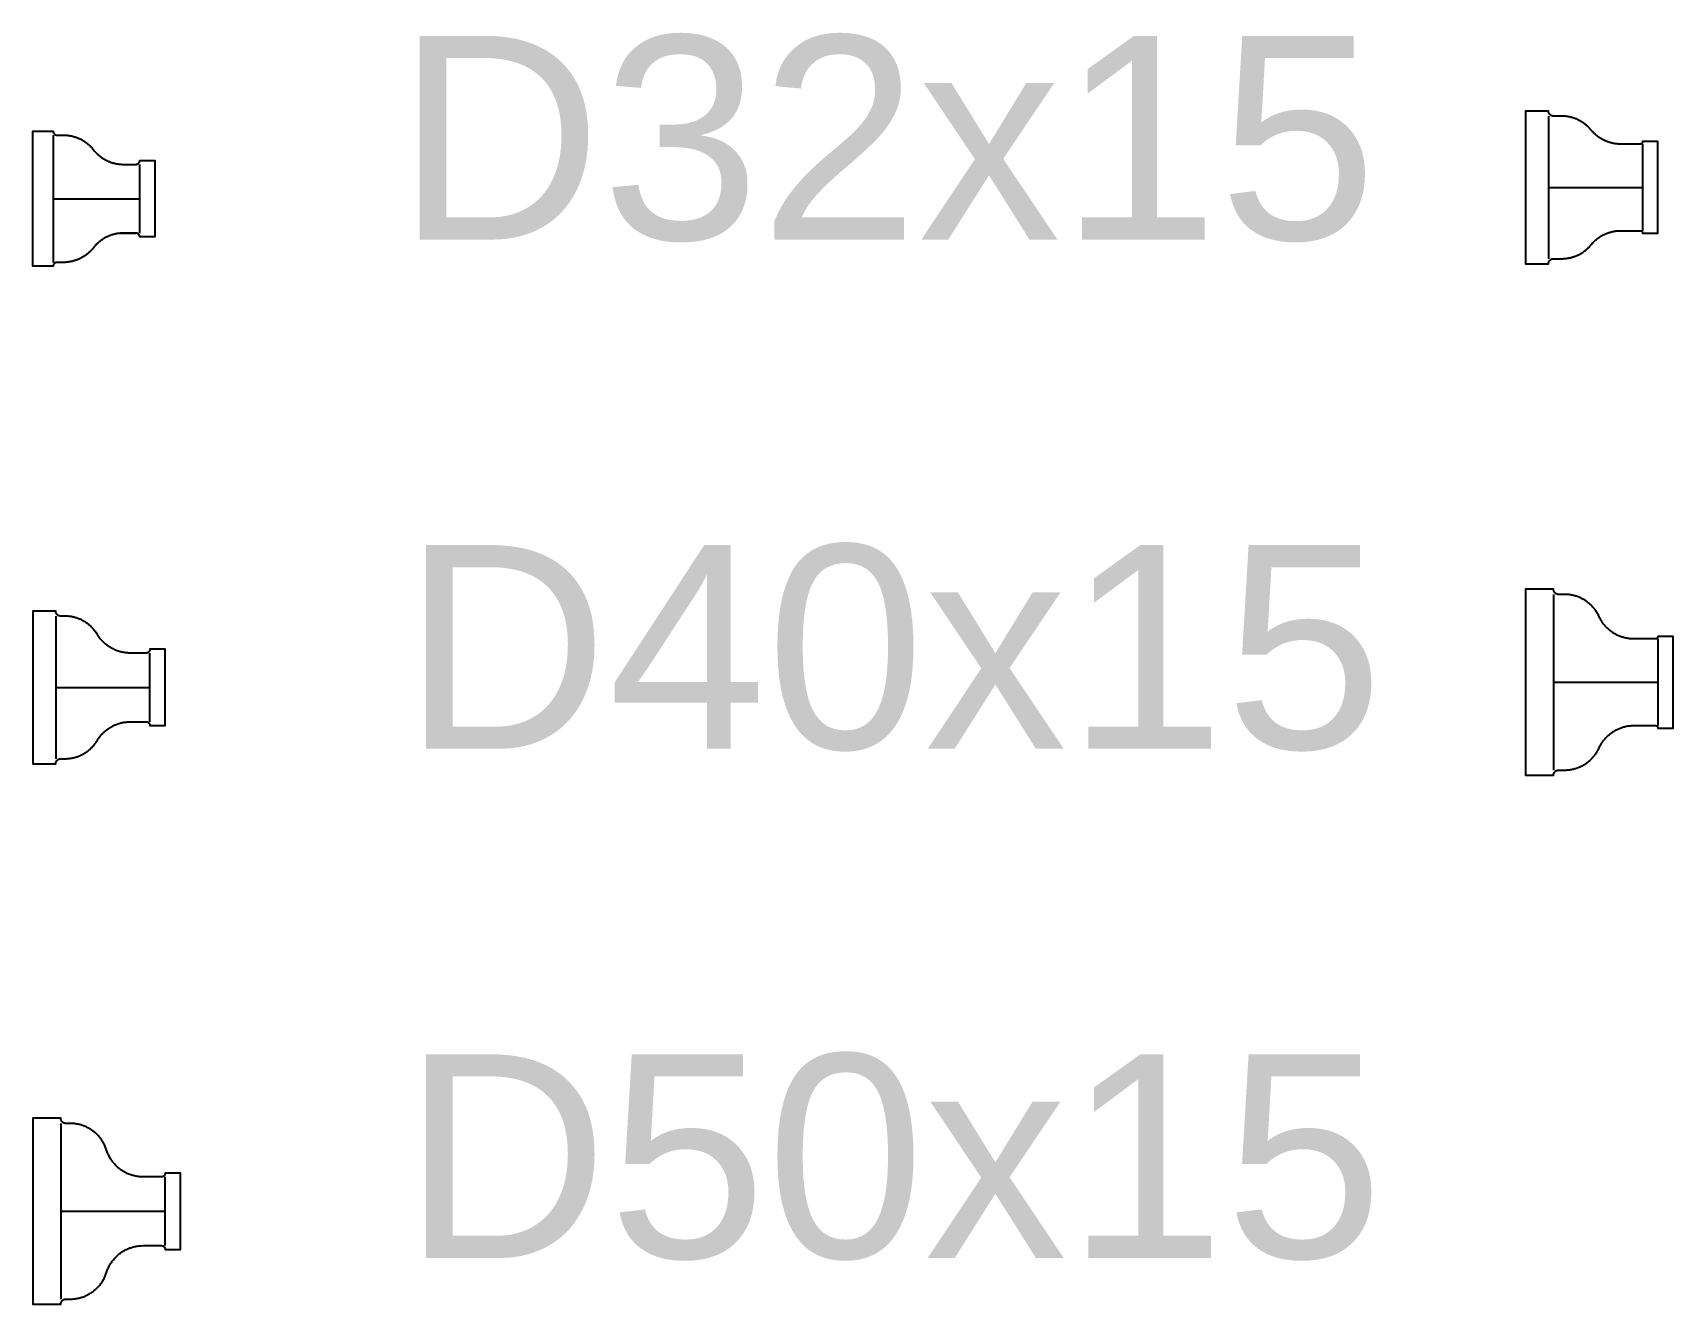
# Model space of a CAD drawing. Header units: millimetres. Extents: x 1218 to 72853, y -34712 to 16286.
# Drawn here: x 41714 to 42359, y 13632 to 14132 of the extents above; entities that cross this region are included whole.
import ezdxf

# ---------------------------------------------------------------- set-up
doc = ezdxf.new("R2010")
doc.units = ezdxf.units.MM
doc.styles.get("Standard").update_dxf_attribs({"font": 'arial.ttf'})

# ---------------------------------------------------------------- blocks, each defined once
blk = doc.blocks.new('GIAM-DN32x15 PCCC')
for p, q in [((-10.04, 25), (-10.04, -25)), ((23.96, -13.5), (23.96, 13.5))]:
    blk.add_line(p, q)
at = {"color": 8}
blk.add_line((-10.04, 0), (23.96, 0), dxfattribs=at)
blk.add_lwpolyline([(22.46, -13.5), (17.6, -13.5), (17.05, -13.51), (16.78, -13.52), (16.51, -13.54), (16.24, -13.56), (15.97, -13.59), (15.7, -13.62), (15.43, -13.66), (15.16, -13.7), (14.89, -13.75), (14.63, -13.8), (14.36, -13.85), (14.1, -13.91), (13.83, -13.98), (13.57, -14.05), (13.31, -14.13), (13.05, -14.21), (12.79, -14.29), (12.53, -14.38), (12.28, -14.47), (12.02, -14.57), (11.77, -14.68), (11.52, -14.78), (11.28, -14.9), (11.03, -15.01), (10.79, -15.14), (10.55, -15.26), (10.31, -15.39), (10.07, -15.53), (9.84, -15.66), (9.61, -15.81), (9.38, -15.95), (9.15, -16.1), (8.93, -16.26), (8.71, -16.42), (8.49, -16.58), (8.28, -16.75), (8.06, -16.92), (7.86, -17.09), (7.65, -17.27), (7.45, -17.46), (7.25, -17.64), (7.05, -17.83), (6.86, -18.02), (6.67, -18.22), (6.49, -18.42), (6.31, -18.62), (6.13, -18.83), (5.96, -19.04), (5.79, -19.25), (5.62, -19.46), (5.45, -19.67), (5.27, -19.88), (5.09, -20.08), (4.9, -20.28), (4.72, -20.48), (4.52, -20.67), (4.33, -20.86), (4.13, -21.04), (3.93, -21.23), (3.72, -21.41), (3.51, -21.58), (3.3, -21.75), (3.09, -21.92), (2.87, -22.08), (2.65, -22.24), (2.43, -22.4), (2.2, -22.55), (1.97, -22.69), (1.74, -22.84), (1.51, -22.97), (1.27, -23.11), (1.03, -23.24), (0.79, -23.36), (0.55, -23.49), (0.3, -23.6), (0.05, -23.72), (-0.19, -23.82), (-0.45, -23.93), (-0.7, -24.03), (-0.95, -24.12), (-1.21, -24.21), (-1.47, -24.29), (-1.73, -24.37), (-1.99, -24.45), (-2.25, -24.52), (-2.52, -24.59), (-2.78, -24.65), (-3.05, -24.7), (-3.32, -24.75), (-3.58, -24.8), (-3.85, -24.84), (-4.12, -24.88), (-4.39, -24.91), (-4.66, -24.94), (-4.93, -24.96), (-5.2, -24.98), (-5.48, -24.99), (-6.02, -25), (-8.54, -25), (-8.63, -25), (-8.68, -25.01), (-8.73, -25.01), (-8.77, -25.02), (-8.82, -25.03), (-8.87, -25.04), (-8.91, -25.05), (-8.96, -25.06), (-9, -25.07), (-9.05, -25.09), (-9.09, -25.11), (-9.13, -25.12), (-9.18, -25.14), (-9.22, -25.16), (-9.26, -25.19), (-9.3, -25.21), (-9.34, -25.23), (-9.38, -25.26), (-9.42, -25.29), (-9.46, -25.31), (-9.5, -25.34), (-9.53, -25.37), (-9.57, -25.41), (-9.6, -25.44), (-9.63, -25.47), (-9.66, -25.51), (-9.69, -25.54), (-9.72, -25.58), (-9.75, -25.62), (-9.78, -25.66), (-9.81, -25.7), (-9.83, -25.74), (-9.85, -25.78), (-9.88, -25.82), (-9.9, -25.86), (-9.92, -25.9), (-9.93, -25.95), (-9.95, -25.99), (-9.97, -26.04), (-9.98, -26.08), (-9.99, -26.13), (-10, -26.17), (-10.01, -26.22), (-10.02, -26.27), (-10.03, -26.31), (-10.03, -26.36), (-10.04, -26.41), (-10.04, -26.45), (-10.04, -26.5), (-10.04, -26.5), (-18.04, -26.5), (-18.04, 26.5), (-10.04, 26.5), (-10.04, 26.41), (-10.03, 26.36), (-10.03, 26.31), (-10.02, 26.27), (-10.01, 26.22), (-10, 26.17), (-9.99, 26.13), (-9.98, 26.08), (-9.97, 26.04), (-9.95, 25.99), (-9.93, 25.95), (-9.92, 25.9), (-9.9, 25.86), (-9.88, 25.82), (-9.85, 25.78), (-9.83, 25.74), (-9.81, 25.7), (-9.78, 25.66), (-9.75, 25.62), (-9.72, 25.58), (-9.69, 25.54), (-9.66, 25.51), (-9.63, 25.47), (-9.6, 25.44), (-9.57, 25.41), (-9.53, 25.37), (-9.5, 25.34), (-9.46, 25.31), (-9.42, 25.29), (-9.38, 25.26), (-9.34, 25.23), (-9.3, 25.21), (-9.26, 25.19), (-9.22, 25.16), (-9.18, 25.14), (-9.13, 25.12), (-9.09, 25.11), (-9.05, 25.09), (-9, 25.07), (-8.96, 25.06), (-8.91, 25.05), (-8.87, 25.04), (-8.82, 25.03), (-8.77, 25.02), (-8.73, 25.01), (-8.68, 25.01), (-8.63, 25), (-8.59, 25), (-8.54, 25), (-6.02, 25), (-5.75, 25), (-5.48, 24.99), (-5.2, 24.98), (-4.93, 24.96), (-4.66, 24.94), (-4.39, 24.91), (-4.12, 24.88), (-3.85, 24.84), (-3.58, 24.8), (-3.32, 24.75), (-3.05, 24.7), (-2.78, 24.65), (-2.52, 24.59), (-2.25, 24.52), (-1.99, 24.45), (-1.73, 24.37), (-1.47, 24.29), (-1.21, 24.21), (-0.95, 24.12), (-0.7, 24.03), (-0.45, 23.93), (-0.19, 23.82), (0.05, 23.72), (0.3, 23.6), (0.55, 23.49), (0.79, 23.36), (1.03, 23.24), (1.27, 23.11), (1.51, 22.97), (1.74, 22.84), (1.97, 22.69), (2.2, 22.55), (2.43, 22.4), (2.65, 22.24), (2.87, 22.08), (3.09, 21.92), (3.3, 21.75), (3.51, 21.58), (3.72, 21.41), (3.93, 21.23), (4.13, 21.04), (4.33, 20.86), (4.52, 20.67), (4.72, 20.48), (4.9, 20.28), (5.09, 20.08), (5.27, 19.88), (5.45, 19.67), (5.79, 19.25), (6.13, 18.83), (6.31, 18.62), (6.49, 18.42), (6.67, 18.22), (6.86, 18.02), (7.05, 17.83), (7.25, 17.64), (7.45, 17.46), (7.65, 17.27), (7.86, 17.09), (8.06, 16.92), (8.28, 16.75), (8.49, 16.58), (8.71, 16.42), (8.93, 16.26), (9.15, 16.1), (9.38, 15.95), (9.61, 15.81), (9.84, 15.66), (10.07, 15.53), (10.31, 15.39), (10.55, 15.26), (10.79, 15.14), (11.03, 15.01), (11.28, 14.9), (11.52, 14.78), (11.77, 14.68), (12.02, 14.57), (12.28, 14.47), (12.53, 14.38), (12.79, 14.29), (13.05, 14.21), (13.31, 14.13), (13.57, 14.05), (13.83, 13.98), (14.1, 13.91), (14.36, 13.85), (14.63, 13.8), (14.89, 13.75), (15.16, 13.7), (15.43, 13.66), (15.7, 13.62), (15.97, 13.59), (16.24, 13.56), (16.51, 13.54), (16.78, 13.52), (17.05, 13.51), (17.33, 13.5), (17.6, 13.5), (22.46, 13.5), (22.56, 13.5), (22.6, 13.51), (22.65, 13.51), (22.7, 13.52), (22.74, 13.53), (22.79, 13.54), (22.83, 13.55), (22.88, 13.56), (22.92, 13.57), (22.97, 13.59), (23.01, 13.61), (23.06, 13.62), (23.1, 13.64), (23.14, 13.66), (23.18, 13.69), (23.22, 13.71), (23.26, 13.73), (23.3, 13.76), (23.34, 13.79), (23.38, 13.81), (23.42, 13.84), (23.45, 13.87), (23.49, 13.91), (23.52, 13.94), (23.55, 13.97), (23.59, 14.01), (23.62, 14.04), (23.65, 14.08), (23.67, 14.12), (23.7, 14.16), (23.73, 14.2), (23.75, 14.24), (23.78, 14.28), (23.8, 14.32), (23.82, 14.36), (23.84, 14.4), (23.86, 14.45), (23.87, 14.49), (23.89, 14.54), (23.9, 14.58), (23.91, 14.63), (23.92, 14.67), (23.93, 14.72), (23.94, 14.77), (23.95, 14.81), (23.95, 14.86), (23.96, 14.91), (23.96, 14.95), (23.96, 15), (23.96, 15), (29.96, 15), (29.96, -15), (23.96, -15), (23.96, -14.91), (23.95, -14.86), (23.95, -14.81), (23.94, -14.77), (23.93, -14.72), (23.92, -14.67), (23.91, -14.63), (23.9, -14.58), (23.89, -14.54), (23.87, -14.49), (23.86, -14.45), (23.84, -14.4), (23.82, -14.36), (23.8, -14.32), (23.78, -14.28), (23.75, -14.24), (23.73, -14.2), (23.7, -14.16), (23.67, -14.12), (23.65, -14.08), (23.62, -14.04), (23.59, -14.01), (23.55, -13.97), (23.52, -13.94), (23.49, -13.91), (23.45, -13.87), (23.42, -13.84), (23.38, -13.81), (23.34, -13.79), (23.3, -13.76), (23.26, -13.73), (23.22, -13.71), (23.18, -13.69), (23.14, -13.66), (23.1, -13.64), (23.06, -13.62), (23.01, -13.61), (22.97, -13.59), (22.92, -13.57), (22.88, -13.56), (22.83, -13.55), (22.79, -13.54), (22.74, -13.53), (22.7, -13.52), (22.65, -13.51), (22.6, -13.51), (22.56, -13.5), (22.51, -13.5), (22.46, -13.5), (16.37, -13.5)], close=True)
at = {"flags": 1}
for p in [(-18.04, 0), (29.96, 0)]:
    blk.add_attdef('AMC', p, '', height=0.5, dxfattribs=at)
blk = doc.blocks.new('GIAM-DN40x15 PCCC')
for p, q in [((-8.34, 28), (-8.34, -28)), ((28.66, -13.5), (28.66, 13.5))]:
    blk.add_line(p, q)
at = {"color": 8}
blk.add_line((-8.34, 0), (28.66, 0), dxfattribs=at)
blk.add_lwpolyline([(8.05, 20.75), (7.72, 21.27), (7.55, 21.53), (7.37, 21.78), (7.19, 22.03), (7, 22.27), (6.81, 22.51), (6.61, 22.75), (6.41, 22.98), (6.2, 23.21), (5.99, 23.43), (5.77, 23.65), (5.55, 23.87), (5.33, 24.08), (5.1, 24.28), (4.86, 24.48), (4.62, 24.68), (4.38, 24.87), (4.14, 25.06), (3.89, 25.24), (3.63, 25.41), (3.38, 25.58), (3.12, 25.75), (2.85, 25.91), (2.58, 26.06), (2.31, 26.21), (2.04, 26.35), (1.77, 26.49), (1.49, 26.62), (1.21, 26.75), (0.92, 26.87), (0.64, 26.98), (0.35, 27.09), (0.06, 27.2), (-0.24, 27.29), (-0.53, 27.38), (-0.83, 27.47), (-1.13, 27.55), (-1.43, 27.62), (-1.73, 27.68), (-2.03, 27.74), (-2.33, 27.8), (-2.64, 27.84), (-2.94, 27.89), (-3.25, 27.92), (-3.56, 27.95), (-3.86, 27.97), (-4.17, 27.99), (-4.48, 28), (-4.79, 28), (-6.34, 28), (-6.4, 28), (-6.46, 28), (-6.52, 28.01), (-6.59, 28.02), (-6.65, 28.02), (-6.71, 28.04), (-6.77, 28.05), (-6.83, 28.06), (-6.89, 28.08), (-6.95, 28.1), (-7.01, 28.12), (-7.07, 28.14), (-7.13, 28.16), (-7.19, 28.19), (-7.24, 28.22), (-7.3, 28.25), (-7.35, 28.28), (-7.41, 28.31), (-7.46, 28.35), (-7.51, 28.38), (-7.56, 28.42), (-7.61, 28.46), (-7.66, 28.5), (-7.71, 28.54), (-7.75, 28.59), (-7.79, 28.63), (-7.84, 28.68), (-7.88, 28.73), (-7.92, 28.77), (-7.95, 28.82), (-7.99, 28.88), (-8.03, 28.93), (-8.06, 28.98), (-8.09, 29.04), (-8.12, 29.09), (-8.15, 29.15), (-8.17, 29.21), (-8.2, 29.26), (-8.22, 29.32), (-8.24, 29.38), (-8.26, 29.44), (-8.27, 29.5), (-8.29, 29.56), (-8.3, 29.63), (-8.31, 29.69), (-8.32, 29.75), (-8.33, 29.81), (-8.33, 29.87), (-8.34, 30), (-17.34, 30), (-17.34, -30), (-8.34, -30), (-8.34, -30), (-8.34, -29.94), (-8.33, -29.87), (-8.33, -29.81), (-8.32, -29.75), (-8.31, -29.69), (-8.3, -29.63), (-8.29, -29.56), (-8.27, -29.5), (-8.26, -29.44), (-8.24, -29.38), (-8.22, -29.32), (-8.2, -29.26), (-8.17, -29.21), (-8.15, -29.15), (-8.12, -29.09), (-8.09, -29.04), (-8.06, -28.98), (-8.03, -28.93), (-7.99, -28.88), (-7.95, -28.82), (-7.92, -28.77), (-7.88, -28.73), (-7.84, -28.68), (-7.79, -28.63), (-7.75, -28.59), (-7.71, -28.54), (-7.66, -28.5), (-7.61, -28.46), (-7.56, -28.42), (-7.51, -28.38), (-7.46, -28.35), (-7.41, -28.31), (-7.35, -28.28), (-7.3, -28.25), (-7.24, -28.22), (-7.19, -28.19), (-7.13, -28.16), (-7.07, -28.14), (-7.01, -28.12), (-6.95, -28.1), (-6.89, -28.08), (-6.83, -28.06), (-6.77, -28.05), (-6.71, -28.04), (-6.65, -28.02), (-6.59, -28.02), (-6.52, -28.01), (-6.46, -28), (-6.34, -28), (-4.79, -28), (-4.17, -27.99), (-3.86, -27.97), (-3.56, -27.95), (-3.25, -27.92), (-2.94, -27.89), (-2.64, -27.84), (-2.33, -27.8), (-2.03, -27.74), (-1.73, -27.68), (-1.43, -27.62), (-1.13, -27.55), (-0.83, -27.47), (-0.53, -27.38), (-0.24, -27.29), (0.06, -27.2), (0.35, -27.09), (0.64, -26.98), (0.92, -26.87), (1.21, -26.75), (1.49, -26.62), (1.77, -26.49), (2.04, -26.35), (2.31, -26.21), (2.58, -26.06), (2.85, -25.91), (3.12, -25.75), (3.38, -25.58), (3.63, -25.41), (3.89, -25.24), (4.14, -25.06), (4.38, -24.87), (4.62, -24.68), (4.86, -24.48), (5.1, -24.28), (5.33, -24.08), (5.55, -23.87), (5.77, -23.65), (5.99, -23.43), (6.2, -23.21), (6.41, -22.98), (6.61, -22.75), (6.81, -22.51), (7, -22.27), (7.19, -22.03), (7.37, -21.78), (7.55, -21.53), (7.72, -21.27), (7.89, -21.01), (8.05, -20.75), (8.22, -20.49), (8.38, -20.23), (8.56, -19.97), (8.73, -19.72), (8.92, -19.47), (9.1, -19.23), (9.3, -18.99), (9.5, -18.75), (9.7, -18.52), (9.91, -18.29), (10.12, -18.07), (10.34, -17.85), (10.56, -17.63), (10.78, -17.42), (11.01, -17.22), (11.25, -17.02), (11.48, -16.82), (11.73, -16.63), (11.97, -16.44), (12.22, -16.26), (12.47, -16.09), (12.73, -15.92), (12.99, -15.75), (13.26, -15.59), (13.52, -15.44), (13.79, -15.29), (14.07, -15.15), (14.34, -15.01), (14.62, -14.88), (14.9, -14.75), (15.19, -14.63), (15.47, -14.52), (15.76, -14.41), (16.05, -14.3), (16.34, -14.21), (16.64, -14.12), (16.94, -14.03), (17.23, -13.95), (17.53, -13.88), (17.83, -13.82), (18.14, -13.76), (18.44, -13.7), (18.75, -13.66), (19.05, -13.61), (19.36, -13.58), (19.66, -13.55), (19.97, -13.53), (20.28, -13.51), (20.9, -13.5), (27.16, -13.5), (27.21, -13.5), (27.26, -13.5), (27.3, -13.51), (27.35, -13.51), (27.4, -13.52), (27.44, -13.53), (27.49, -13.54), (27.54, -13.55), (27.58, -13.56), (27.63, -13.57), (27.67, -13.59), (27.72, -13.61), (27.76, -13.62), (27.8, -13.64), (27.84, -13.66), (27.89, -13.69), (27.93, -13.71), (27.97, -13.73), (28.01, -13.76), (28.05, -13.79), (28.08, -13.81), (28.12, -13.84), (28.16, -13.87), (28.19, -13.91), (28.22, -13.94), (28.26, -13.97), (28.29, -14.01), (28.32, -14.04), (28.35, -14.08), (28.38, -14.12), (28.4, -14.16), (28.43, -14.2), (28.45, -14.24), (28.48, -14.28), (28.5, -14.32), (28.52, -14.36), (28.54, -14.4), (28.56, -14.45), (28.57, -14.49), (28.59, -14.54), (28.6, -14.58), (28.62, -14.63), (28.63, -14.67), (28.64, -14.72), (28.65, -14.77), (28.65, -14.81), (28.66, -14.86), (28.66, -14.91), (28.66, -15), (28.66, -15), (34.66, -15), (34.66, 15), (28.66, 15), (28.66, 15), (28.66, 14.95), (28.66, 14.91), (28.66, 14.86), (28.65, 14.81), (28.65, 14.77), (28.64, 14.72), (28.63, 14.67), (28.62, 14.63), (28.6, 14.58), (28.59, 14.54), (28.57, 14.49), (28.56, 14.45), (28.54, 14.4), (28.52, 14.36), (28.5, 14.32), (28.48, 14.28), (28.45, 14.24), (28.43, 14.2), (28.4, 14.16), (28.38, 14.12), (28.35, 14.08), (28.32, 14.04), (28.29, 14.01), (28.26, 13.97), (28.22, 13.94), (28.19, 13.91), (28.16, 13.87), (28.12, 13.84), (28.08, 13.81), (28.05, 13.79), (28.01, 13.76), (27.97, 13.73), (27.93, 13.71), (27.89, 13.69), (27.84, 13.66), (27.8, 13.64), (27.76, 13.62), (27.72, 13.61), (27.67, 13.59), (27.63, 13.57), (27.58, 13.56), (27.54, 13.55), (27.49, 13.54), (27.44, 13.53), (27.4, 13.52), (27.35, 13.51), (27.3, 13.51), (27.26, 13.5), (27.16, 13.5), (20.9, 13.5), (20.59, 13.5), (20.28, 13.51), (19.97, 13.53), (19.66, 13.55), (19.36, 13.58), (19.05, 13.61), (18.75, 13.66), (18.44, 13.7), (18.14, 13.76), (17.83, 13.82), (17.53, 13.88), (17.23, 13.95), (16.94, 14.03), (16.64, 14.12), (16.34, 14.21), (16.05, 14.3), (15.76, 14.41), (15.47, 14.52), (15.19, 14.63), (14.9, 14.75), (14.62, 14.88), (14.34, 15.01), (14.07, 15.15), (13.79, 15.29), (13.52, 15.44), (13.26, 15.59), (12.99, 15.75), (12.73, 15.92), (12.47, 16.09), (12.22, 16.26), (11.97, 16.44), (11.73, 16.63), (11.48, 16.82), (11.25, 17.02), (11.01, 17.22), (10.78, 17.42), (10.56, 17.63), (10.34, 17.85), (10.12, 18.07), (9.91, 18.29), (9.7, 18.52), (9.5, 18.75), (9.3, 18.99), (9.1, 19.23), (8.92, 19.47), (8.73, 19.72), (8.56, 19.97), (8.38, 20.23)], close=True)
at = {"flags": 1}
for p in [(-17.34, 0), (34.66, 0)]:
    blk.add_attdef('AMC', p, '', height=0.5, dxfattribs=at)
blk = doc.blocks.new('GIAM-DN50x15 PCCC')
for p, q in [((-11.78, 34.5), (-11.78, -34.5)), ((29.22, -13.5), (29.22, 13.5))]:
    blk.add_line(p, q)
at = {"color": 8}
blk.add_line((-11.78, 0), (29.22, 0), dxfattribs=at)
blk.add_lwpolyline([(6.2, 24), (5.96, 24.72), (5.82, 25.07), (5.68, 25.42), (5.52, 25.77), (5.36, 26.11), (5.19, 26.45), (5.01, 26.79), (4.82, 27.12), (4.62, 27.44), (4.41, 27.76), (4.2, 28.08), (3.98, 28.38), (3.75, 28.69), (3.52, 28.98), (3.27, 29.28), (3.02, 29.56), (2.76, 29.84), (2.5, 30.11), (2.22, 30.38), (1.95, 30.63), (1.66, 30.89), (1.37, 31.13), (1.07, 31.36), (0.77, 31.59), (0.46, 31.81), (0.15, 32.03), (-0.17, 32.23), (-0.5, 32.43), (-0.83, 32.62), (-1.16, 32.8), (-1.5, 32.97), (-1.85, 33.13), (-2.19, 33.29), (-2.54, 33.43), (-2.9, 33.57), (-3.26, 33.69), (-3.62, 33.81), (-3.98, 33.92), (-4.35, 34.02), (-4.72, 34.11), (-5.09, 34.19), (-5.46, 34.26), (-5.84, 34.33), (-6.21, 34.38), (-6.59, 34.42), (-6.97, 34.46), (-7.35, 34.48), (-7.73, 34.5), (-8.11, 34.5), (-9.78, 34.5), (-9.84, 34.5), (-9.91, 34.5), (-9.97, 34.51), (-10.03, 34.52), (-10.09, 34.52), (-10.16, 34.54), (-10.22, 34.55), (-10.28, 34.56), (-10.34, 34.58), (-10.4, 34.6), (-10.46, 34.62), (-10.52, 34.64), (-10.58, 34.66), (-10.63, 34.69), (-10.69, 34.72), (-10.75, 34.75), (-10.8, 34.78), (-10.85, 34.81), (-10.91, 34.85), (-10.96, 34.88), (-11.01, 34.92), (-11.06, 34.96), (-11.1, 35), (-11.15, 35.04), (-11.2, 35.09), (-11.24, 35.13), (-11.28, 35.18), (-11.32, 35.23), (-11.36, 35.27), (-11.4, 35.32), (-11.44, 35.38), (-11.47, 35.43), (-11.5, 35.48), (-11.53, 35.54), (-11.56, 35.59), (-11.59, 35.65), (-11.62, 35.71), (-11.64, 35.76), (-11.66, 35.82), (-11.68, 35.88), (-11.7, 35.94), (-11.72, 36), (-11.73, 36.06), (-11.75, 36.13), (-11.76, 36.19), (-11.77, 36.25), (-11.77, 36.31), (-11.78, 36.37), (-11.78, 36.5), (-11.78, 36.5), (-22.78, 36.5), (-22.78, -36.5), (-11.78, -36.5), (-11.78, -36.5), (-11.78, -36.44), (-11.78, -36.37), (-11.77, -36.31), (-11.77, -36.25), (-11.76, -36.19), (-11.75, -36.13), (-11.73, -36.06), (-11.72, -36), (-11.7, -35.94), (-11.68, -35.88), (-11.66, -35.82), (-11.64, -35.76), (-11.62, -35.71), (-11.59, -35.65), (-11.56, -35.59), (-11.53, -35.54), (-11.5, -35.48), (-11.47, -35.43), (-11.44, -35.38), (-11.4, -35.32), (-11.36, -35.27), (-11.32, -35.23), (-11.28, -35.18), (-11.24, -35.13), (-11.2, -35.09), (-11.15, -35.04), (-11.1, -35), (-11.06, -34.96), (-11.01, -34.92), (-10.96, -34.88), (-10.91, -34.85), (-10.85, -34.81), (-10.8, -34.78), (-10.75, -34.75), (-10.69, -34.72), (-10.63, -34.69), (-10.58, -34.66), (-10.52, -34.64), (-10.46, -34.62), (-10.4, -34.6), (-10.34, -34.58), (-10.28, -34.56), (-10.22, -34.55), (-10.16, -34.54), (-10.09, -34.52), (-10.03, -34.52), (-9.97, -34.51), (-9.91, -34.5), (-9.78, -34.5), (-8.11, -34.5), (-7.35, -34.48), (-6.97, -34.46), (-6.59, -34.42), (-6.21, -34.38), (-5.84, -34.33), (-5.46, -34.26), (-5.09, -34.19), (-4.72, -34.11), (-4.35, -34.02), (-3.98, -33.92), (-3.62, -33.81), (-3.26, -33.69), (-2.9, -33.57), (-2.54, -33.43), (-2.19, -33.29), (-1.85, -33.13), (-1.5, -32.97), (-1.16, -32.8), (-0.83, -32.62), (-0.5, -32.43), (-0.17, -32.23), (0.15, -32.03), (0.46, -31.81), (0.77, -31.59), (1.07, -31.36), (1.37, -31.13), (1.66, -30.89), (1.95, -30.63), (2.22, -30.38), (2.5, -30.11), (2.76, -29.84), (3.02, -29.56), (3.27, -29.28), (3.52, -28.98), (3.75, -28.69), (3.98, -28.38), (4.2, -28.08), (4.41, -27.76), (4.62, -27.44), (4.82, -27.12), (5.01, -26.79), (5.19, -26.45), (5.36, -26.11), (5.52, -25.77), (5.68, -25.42), (5.82, -25.07), (5.96, -24.72), (6.09, -24.36), (6.2, -24), (6.32, -23.64), (6.45, -23.28), (6.59, -22.93), (6.73, -22.58), (6.89, -22.23), (7.05, -21.89), (7.22, -21.55), (7.4, -21.21), (7.59, -20.88), (7.79, -20.56), (7.99, -20.24), (8.21, -19.92), (8.43, -19.62), (8.66, -19.31), (8.89, -19.02), (9.14, -18.72), (9.39, -18.44), (9.65, -18.16), (9.91, -17.89), (10.18, -17.62), (10.46, -17.37), (10.75, -17.11), (11.04, -16.87), (11.34, -16.64), (11.64, -16.41), (11.95, -16.19), (12.26, -15.97), (12.58, -15.77), (12.91, -15.57), (13.24, -15.38), (13.57, -15.2), (13.91, -15.03), (14.25, -14.87), (14.6, -14.71), (14.95, -14.57), (15.31, -14.43), (15.66, -14.31), (16.02, -14.19), (16.39, -14.08), (16.75, -13.98), (17.12, -13.89), (17.49, -13.81), (17.87, -13.74), (18.24, -13.67), (18.62, -13.62), (19, -13.58), (19.37, -13.54), (19.75, -13.52), (20.51, -13.5), (27.72, -13.5), (27.77, -13.5), (27.81, -13.5), (27.86, -13.51), (27.91, -13.51), (27.95, -13.52), (28, -13.53), (28.05, -13.54), (28.09, -13.55), (28.14, -13.56), (28.18, -13.57), (28.23, -13.59), (28.27, -13.61), (28.31, -13.62), (28.36, -13.64), (28.4, -13.66), (28.44, -13.69), (28.48, -13.71), (28.52, -13.73), (28.56, -13.76), (28.6, -13.79), (28.64, -13.81), (28.67, -13.84), (28.71, -13.87), (28.74, -13.91), (28.78, -13.94), (28.81, -13.97), (28.84, -14.01), (28.87, -14.04), (28.9, -14.08), (28.93, -14.12), (28.96, -14.16), (28.98, -14.2), (29.01, -14.24), (29.03, -14.28), (29.05, -14.32), (29.08, -14.36), (29.09, -14.4), (29.11, -14.45), (29.13, -14.49), (29.14, -14.54), (29.16, -14.58), (29.17, -14.63), (29.18, -14.67), (29.19, -14.72), (29.2, -14.77), (29.21, -14.81), (29.21, -14.86), (29.21, -14.91), (29.22, -15), (35.22, -15), (35.22, 15), (29.22, 15), (29.22, 15), (29.22, 14.95), (29.21, 14.91), (29.21, 14.86), (29.21, 14.81), (29.2, 14.77), (29.19, 14.72), (29.18, 14.67), (29.17, 14.63), (29.16, 14.58), (29.14, 14.54), (29.13, 14.49), (29.11, 14.45), (29.09, 14.4), (29.08, 14.36), (29.05, 14.32), (29.03, 14.28), (29.01, 14.24), (28.98, 14.2), (28.96, 14.16), (28.93, 14.12), (28.9, 14.08), (28.87, 14.04), (28.84, 14.01), (28.81, 13.97), (28.78, 13.94), (28.74, 13.91), (28.71, 13.87), (28.67, 13.84), (28.64, 13.81), (28.6, 13.79), (28.56, 13.76), (28.52, 13.73), (28.48, 13.71), (28.44, 13.69), (28.4, 13.66), (28.36, 13.64), (28.31, 13.62), (28.27, 13.61), (28.23, 13.59), (28.18, 13.57), (28.14, 13.56), (28.09, 13.55), (28.05, 13.54), (28, 13.53), (27.95, 13.52), (27.91, 13.51), (27.86, 13.51), (27.81, 13.5), (27.72, 13.5), (20.51, 13.5), (20.13, 13.5), (19.75, 13.52), (19.37, 13.54), (19, 13.58), (18.62, 13.62), (18.24, 13.67), (17.87, 13.74), (17.49, 13.81), (17.12, 13.89), (16.75, 13.98), (16.39, 14.08), (16.02, 14.19), (15.66, 14.31), (15.31, 14.43), (14.95, 14.57), (14.6, 14.71), (14.25, 14.87), (13.91, 15.03), (13.57, 15.2), (13.24, 15.38), (12.91, 15.57), (12.58, 15.77), (12.26, 15.97), (11.95, 16.19), (11.64, 16.41), (11.34, 16.64), (11.04, 16.87), (10.75, 17.11), (10.46, 17.37), (10.18, 17.62), (9.91, 17.89), (9.65, 18.16), (9.39, 18.44), (9.14, 18.72), (8.89, 19.02), (8.66, 19.31), (8.43, 19.62), (8.21, 19.92), (7.99, 20.24), (7.79, 20.56), (7.59, 20.88), (7.4, 21.21), (7.22, 21.55), (7.05, 21.89), (6.89, 22.23), (6.73, 22.58), (6.59, 22.93), (6.45, 23.28)], close=True)
at = {"flags": 1}
for p in [(-22.78, 0), (35.22, 0)]:
    blk.add_attdef('AMC', p, '', height=0.5, dxfattribs=at)
blk = doc.blocks.new('GIAM-DN40x20 PCCC')
for p, q in [((-8.67, 28), (-8.67, -28)), ((28.33, 17), (28.33, -17))]:
    blk.add_line(p, q)
at = {"color": 8}
blk.add_line((-8.67, 0), (28.33, 0), dxfattribs=at)
blk.add_lwpolyline([(8.11, 22.5), (7.76, 22.9), (7.58, 23.1), (7.4, 23.3), (7.22, 23.49), (7.03, 23.68), (6.84, 23.86), (6.65, 24.04), (6.45, 24.22), (6.25, 24.4), (6.05, 24.57), (5.84, 24.73), (5.63, 24.9), (5.42, 25.06), (5.21, 25.21), (4.99, 25.37), (4.77, 25.51), (4.55, 25.66), (4.32, 25.8), (4.09, 25.93), (3.86, 26.07), (3.63, 26.2), (3.4, 26.32), (3.16, 26.44), (2.92, 26.56), (2.68, 26.67), (2.44, 26.77), (2.19, 26.88), (1.94, 26.98), (1.7, 27.07), (1.45, 27.16), (1.2, 27.25), (0.94, 27.33), (0.69, 27.4), (0.43, 27.47), (0.18, 27.54), (-0.08, 27.6), (-0.34, 27.66), (-0.6, 27.72), (-0.86, 27.77), (-1.12, 27.81), (-1.39, 27.85), (-1.65, 27.89), (-1.91, 27.92), (-2.18, 27.94), (-2.44, 27.96), (-2.71, 27.98), (-2.97, 27.99), (-3.24, 28), (-3.5, 28), (-6.67, 28), (-6.73, 28), (-6.79, 28), (-6.86, 28.01), (-6.92, 28.02), (-6.98, 28.02), (-7.04, 28.04), (-7.1, 28.05), (-7.16, 28.06), (-7.23, 28.08), (-7.29, 28.1), (-7.34, 28.12), (-7.4, 28.14), (-7.46, 28.16), (-7.52, 28.19), (-7.58, 28.22), (-7.63, 28.25), (-7.69, 28.28), (-7.74, 28.31), (-7.79, 28.35), (-7.84, 28.38), (-7.89, 28.42), (-7.94, 28.46), (-7.99, 28.5), (-8.04, 28.54), (-8.08, 28.59), (-8.13, 28.63), (-8.17, 28.68), (-8.21, 28.73), (-8.25, 28.77), (-8.29, 28.82), (-8.32, 28.88), (-8.36, 28.93), (-8.39, 28.98), (-8.42, 29.04), (-8.45, 29.09), (-8.48, 29.15), (-8.5, 29.21), (-8.53, 29.26), (-8.55, 29.32), (-8.57, 29.38), (-8.59, 29.44), (-8.6, 29.5), (-8.62, 29.56), (-8.63, 29.63), (-8.64, 29.69), (-8.65, 29.75), (-8.66, 29.81), (-8.66, 29.87), (-8.67, 30), (-8.67, 30), (-17.67, 30), (-17.67, -30), (-8.67, -30), (-8.67, -30), (-8.67, -29.94), (-8.66, -29.87), (-8.66, -29.81), (-8.65, -29.75), (-8.64, -29.69), (-8.63, -29.63), (-8.62, -29.56), (-8.6, -29.5), (-8.59, -29.44), (-8.57, -29.38), (-8.55, -29.32), (-8.53, -29.26), (-8.5, -29.21), (-8.48, -29.15), (-8.45, -29.09), (-8.42, -29.04), (-8.39, -28.98), (-8.36, -28.93), (-8.32, -28.88), (-8.29, -28.82), (-8.25, -28.77), (-8.21, -28.73), (-8.17, -28.68), (-8.13, -28.63), (-8.08, -28.59), (-8.04, -28.54), (-7.99, -28.5), (-7.94, -28.46), (-7.89, -28.42), (-7.84, -28.38), (-7.79, -28.35), (-7.74, -28.31), (-7.69, -28.28), (-7.63, -28.25), (-7.58, -28.22), (-7.52, -28.19), (-7.46, -28.16), (-7.4, -28.14), (-7.34, -28.12), (-7.29, -28.1), (-7.23, -28.08), (-7.16, -28.06), (-7.1, -28.05), (-7.04, -28.04), (-6.98, -28.02), (-6.92, -28.02), (-6.86, -28.01), (-6.79, -28), (-6.67, -28), (-3.5, -28), (-2.97, -27.99), (-2.71, -27.98), (-2.44, -27.96), (-2.18, -27.94), (-1.91, -27.92), (-1.65, -27.89), (-1.39, -27.85), (-1.12, -27.81), (-0.86, -27.77), (-0.6, -27.72), (-0.34, -27.66), (-0.08, -27.6), (0.18, -27.54), (0.43, -27.47), (0.69, -27.4), (0.94, -27.33), (1.2, -27.25), (1.45, -27.16), (1.7, -27.07), (1.94, -26.98), (2.19, -26.88), (2.44, -26.77), (2.68, -26.67), (2.92, -26.56), (3.16, -26.44), (3.4, -26.32), (3.63, -26.2), (3.86, -26.07), (4.09, -25.93), (4.32, -25.8), (4.55, -25.66), (4.77, -25.51), (4.99, -25.37), (5.21, -25.21), (5.42, -25.06), (5.63, -24.9), (5.84, -24.73), (6.05, -24.57), (6.25, -24.4), (6.45, -24.22), (6.65, -24.04), (6.84, -23.86), (7.03, -23.68), (7.22, -23.49), (7.4, -23.3), (7.58, -23.1), (7.76, -22.9), (7.94, -22.7), (8.11, -22.5), (8.28, -22.3), (8.45, -22.1), (8.63, -21.9), (8.81, -21.7), (8.99, -21.51), (9.18, -21.32), (9.37, -21.14), (9.56, -20.96), (9.76, -20.78), (9.96, -20.6), (10.16, -20.43), (10.37, -20.27), (10.58, -20.1), (10.79, -19.94), (11, -19.79), (11.22, -19.63), (11.44, -19.49), (11.67, -19.34), (11.89, -19.2), (12.12, -19.07), (12.35, -18.93), (12.58, -18.8), (12.82, -18.68), (13.05, -18.56), (13.29, -18.44), (13.53, -18.33), (13.77, -18.23), (14.02, -18.12), (14.27, -18.02), (14.51, -17.93), (14.76, -17.84), (15.02, -17.75), (15.27, -17.67), (15.52, -17.6), (15.78, -17.53), (16.03, -17.46), (16.29, -17.4), (16.55, -17.34), (16.81, -17.28), (17.07, -17.23), (17.33, -17.19), (17.6, -17.15), (17.86, -17.11), (18.12, -17.08), (18.39, -17.06), (18.65, -17.04), (18.92, -17.02), (19.18, -17.01), (19.71, -17), (27.33, -17), (27.36, -17), (27.4, -17), (27.43, -17), (27.46, -17.01), (27.49, -17.01), (27.52, -17.02), (27.55, -17.02), (27.58, -17.03), (27.61, -17.04), (27.64, -17.05), (27.67, -17.06), (27.7, -17.07), (27.73, -17.08), (27.76, -17.1), (27.79, -17.11), (27.81, -17.12), (27.84, -17.14), (27.87, -17.16), (27.89, -17.17), (27.92, -17.19), (27.95, -17.21), (27.97, -17.23), (27.99, -17.25), (28.02, -17.27), (28.04, -17.29), (28.06, -17.32), (28.08, -17.34), (28.1, -17.36), (28.12, -17.39), (28.14, -17.41), (28.16, -17.44), (28.18, -17.46), (28.19, -17.49), (28.21, -17.52), (28.22, -17.55), (28.24, -17.57), (28.25, -17.6), (28.26, -17.63), (28.27, -17.66), (28.28, -17.69), (28.29, -17.72), (28.3, -17.75), (28.31, -17.78), (28.32, -17.81), (28.32, -17.84), (28.33, -17.87), (28.33, -17.91), (28.33, -17.94), (28.33, -18), (34.33, -18), (34.33, 18), (28.33, 18), (28.33, 17.97), (28.33, 17.94), (28.33, 17.91), (28.33, 17.87), (28.32, 17.84), (28.32, 17.81), (28.31, 17.78), (28.3, 17.75), (28.29, 17.72), (28.28, 17.69), (28.27, 17.66), (28.26, 17.63), (28.25, 17.6), (28.24, 17.57), (28.22, 17.55), (28.21, 17.52), (28.19, 17.49), (28.18, 17.46), (28.16, 17.44), (28.14, 17.41), (28.12, 17.39), (28.1, 17.36), (28.08, 17.34), (28.06, 17.32), (28.04, 17.29), (28.02, 17.27), (27.99, 17.25), (27.97, 17.23), (27.95, 17.21), (27.92, 17.19), (27.89, 17.17), (27.87, 17.16), (27.84, 17.14), (27.81, 17.12), (27.79, 17.11), (27.76, 17.1), (27.73, 17.08), (27.7, 17.07), (27.67, 17.06), (27.64, 17.05), (27.61, 17.04), (27.58, 17.03), (27.55, 17.02), (27.52, 17.02), (27.49, 17.01), (27.46, 17.01), (27.43, 17), (27.4, 17), (27.33, 17), (19.71, 17), (19.45, 17), (19.18, 17.01), (18.92, 17.02), (18.65, 17.04), (18.39, 17.06), (18.12, 17.08), (17.86, 17.11), (17.6, 17.15), (17.33, 17.19), (17.07, 17.23), (16.81, 17.28), (16.55, 17.34), (16.29, 17.4), (16.03, 17.46), (15.78, 17.53), (15.52, 17.6), (15.27, 17.67), (15.02, 17.75), (14.76, 17.84), (14.51, 17.93), (14.27, 18.02), (14.02, 18.12), (13.77, 18.23), (13.53, 18.33), (13.29, 18.44), (13.05, 18.56), (12.82, 18.68), (12.58, 18.8), (12.35, 18.93), (12.12, 19.07), (11.89, 19.2), (11.67, 19.34), (11.44, 19.49), (11.22, 19.63), (11, 19.79), (10.79, 19.94), (10.58, 20.1), (10.37, 20.27), (10.16, 20.43), (9.96, 20.6), (9.76, 20.78), (9.56, 20.96), (9.37, 21.14), (9.18, 21.32), (8.99, 21.51), (8.81, 21.7), (8.63, 21.9), (8.45, 22.1)], close=True)
at = {"flags": 1}
for p in [(-17.67, 0), (34.33, 0)]:
    blk.add_attdef('AMC', p, '', height=0.5, dxfattribs=at)
blk = doc.blocks.new('GIAM-DN50x20 PCCC')
for p, q in [((-8.58, 34.5), (-8.58, -34.5)), ((32.42, 17), (32.42, -17))]:
    blk.add_line(p, q)
at = {"color": 8}
blk.add_line((-8.58, 0), (32.42, 0), dxfattribs=at)
blk.add_lwpolyline([(9.35, -25.75), (9.49, -25.44), (9.65, -25.13), (9.81, -24.83), (9.97, -24.53), (10.15, -24.24), (10.33, -23.95), (10.52, -23.66), (10.71, -23.38), (10.91, -23.1), (11.11, -22.83), (11.33, -22.56), (11.55, -22.3), (11.77, -22.04), (12, -21.78), (12.24, -21.54), (12.48, -21.29), (12.73, -21.06), (12.98, -20.82), (13.24, -20.6), (13.5, -20.38), (13.77, -20.17), (14.04, -19.96), (14.31, -19.76), (14.6, -19.56), (14.88, -19.38), (15.17, -19.19), (15.47, -19.02), (15.77, -18.85), (16.07, -18.69), (16.37, -18.54), (16.68, -18.39), (16.99, -18.25), (17.31, -18.11), (17.63, -17.99), (17.95, -17.87), (18.27, -17.76), (18.6, -17.66), (18.93, -17.56), (19.26, -17.47), (19.59, -17.39), (19.92, -17.32), (20.26, -17.25), (20.6, -17.19), (20.94, -17.14), (21.28, -17.1), (21.62, -17.06), (21.96, -17.04), (22.3, -17.02), (22.98, -17), (31.42, -17), (31.46, -17), (31.49, -17), (31.52, -17), (31.55, -17.01), (31.58, -17.01), (31.61, -17.02), (31.64, -17.02), (31.67, -17.03), (31.7, -17.04), (31.73, -17.05), (31.76, -17.06), (31.79, -17.07), (31.82, -17.08), (31.85, -17.1), (31.88, -17.11), (31.91, -17.12), (31.93, -17.14), (31.96, -17.16), (31.99, -17.17), (32.01, -17.19), (32.04, -17.21), (32.06, -17.23), (32.08, -17.25), (32.11, -17.27), (32.13, -17.29), (32.15, -17.32), (32.17, -17.34), (32.19, -17.36), (32.21, -17.39), (32.23, -17.41), (32.25, -17.44), (32.27, -17.46), (32.28, -17.49), (32.3, -17.52), (32.31, -17.55), (32.33, -17.57), (32.34, -17.6), (32.35, -17.63), (32.36, -17.66), (32.37, -17.69), (32.38, -17.72), (32.39, -17.75), (32.4, -17.78), (32.41, -17.81), (32.41, -17.84), (32.42, -17.87), (32.42, -17.91), (32.42, -17.94), (32.42, -18), (38.42, -18), (38.42, 18), (32.42, 18), (32.42, 17.97), (32.42, 17.94), (32.42, 17.91), (32.42, 17.87), (32.41, 17.84), (32.41, 17.81), (32.4, 17.78), (32.39, 17.75), (32.38, 17.72), (32.37, 17.69), (32.36, 17.66), (32.35, 17.63), (32.34, 17.6), (32.33, 17.57), (32.31, 17.55), (32.3, 17.52), (32.28, 17.49), (32.27, 17.46), (32.25, 17.44), (32.23, 17.41), (32.21, 17.39), (32.19, 17.36), (32.17, 17.34), (32.15, 17.32), (32.13, 17.29), (32.11, 17.27), (32.08, 17.25), (32.06, 17.23), (32.04, 17.21), (32.01, 17.19), (31.99, 17.17), (31.96, 17.16), (31.93, 17.14), (31.91, 17.12), (31.88, 17.11), (31.85, 17.1), (31.82, 17.08), (31.79, 17.07), (31.76, 17.06), (31.73, 17.05), (31.7, 17.04), (31.67, 17.03), (31.64, 17.02), (31.61, 17.02), (31.58, 17.01), (31.55, 17.01), (31.52, 17), (31.49, 17), (31.42, 17), (22.98, 17), (22.64, 17), (22.3, 17.02), (21.96, 17.04), (21.62, 17.06), (21.28, 17.1), (20.94, 17.14), (20.6, 17.19), (20.26, 17.25), (19.92, 17.32), (19.59, 17.39), (19.26, 17.47), (18.93, 17.56), (18.6, 17.66), (18.27, 17.76), (17.95, 17.87), (17.63, 17.99), (17.31, 18.11), (16.99, 18.25), (16.68, 18.39), (16.37, 18.54), (16.07, 18.69), (15.77, 18.85), (15.47, 19.02), (15.17, 19.19), (14.88, 19.38), (14.6, 19.56), (14.31, 19.76), (14.04, 19.96), (13.77, 20.17), (13.5, 20.38), (13.24, 20.6), (12.98, 20.82), (12.73, 21.06), (12.48, 21.29), (12.24, 21.54), (12, 21.78), (11.77, 22.04), (11.55, 22.3), (11.33, 22.56), (11.11, 22.83), (10.91, 23.1), (10.71, 23.38), (10.52, 23.66), (10.33, 23.95), (10.15, 24.24), (9.97, 24.53), (9.81, 24.83), (9.65, 25.13), (9.35, 25.75), (9.05, 26.37), (8.89, 26.67), (8.72, 26.97), (8.55, 27.26), (8.37, 27.55), (8.18, 27.84), (7.99, 28.12), (7.79, 28.4), (7.58, 28.67), (7.37, 28.94), (7.15, 29.2), (6.92, 29.46), (6.69, 29.72), (6.46, 29.96), (6.22, 30.21), (5.97, 30.44), (5.72, 30.68), (5.46, 30.9), (5.2, 31.12), (4.93, 31.33), (4.66, 31.54), (4.38, 31.74), (4.1, 31.94), (3.81, 32.12), (3.52, 32.31), (3.23, 32.48), (2.93, 32.65), (2.63, 32.81), (2.32, 32.96), (2.01, 33.11), (1.7, 33.25), (1.39, 33.39), (1.07, 33.51), (0.75, 33.63), (0.42, 33.74), (0.1, 33.84), (-0.23, 33.94), (-0.56, 34.03), (-0.89, 34.11), (-1.23, 34.18), (-1.57, 34.25), (-1.9, 34.31), (-2.24, 34.36), (-2.58, 34.4), (-2.92, 34.44), (-3.26, 34.46), (-3.6, 34.48), (-3.95, 34.5), (-4.29, 34.5), (-6.58, 34.5), (-6.64, 34.5), (-6.7, 34.5), (-6.76, 34.51), (-6.83, 34.52), (-6.89, 34.52), (-6.95, 34.54), (-7.01, 34.55), (-7.07, 34.56), (-7.13, 34.58), (-7.19, 34.6), (-7.25, 34.62), (-7.31, 34.64), (-7.37, 34.66), (-7.43, 34.69), (-7.48, 34.72), (-7.54, 34.75), (-7.59, 34.78), (-7.65, 34.81), (-7.7, 34.85), (-7.75, 34.88), (-7.8, 34.92), (-7.85, 34.96), (-7.9, 35), (-7.95, 35.04), (-7.99, 35.09), (-8.03, 35.13), (-8.08, 35.18), (-8.12, 35.23), (-8.16, 35.27), (-8.19, 35.32), (-8.23, 35.38), (-8.26, 35.43), (-8.3, 35.48), (-8.33, 35.54), (-8.36, 35.59), (-8.39, 35.65), (-8.41, 35.71), (-8.44, 35.76), (-8.46, 35.82), (-8.48, 35.88), (-8.5, 35.94), (-8.51, 36), (-8.53, 36.06), (-8.54, 36.13), (-8.55, 36.19), (-8.56, 36.25), (-8.57, 36.31), (-8.57, 36.37), (-8.58, 36.5), (-8.58, 36.5), (-19.58, 36.5), (-19.58, -36.5), (-8.58, -36.5), (-8.58, -36.5), (-8.58, -36.44), (-8.57, -36.37), (-8.57, -36.31), (-8.56, -36.25), (-8.55, -36.19), (-8.54, -36.13), (-8.53, -36.06), (-8.51, -36), (-8.5, -35.94), (-8.48, -35.88), (-8.46, -35.82), (-8.44, -35.76), (-8.41, -35.71), (-8.39, -35.65), (-8.36, -35.59), (-8.33, -35.54), (-8.3, -35.48), (-8.26, -35.43), (-8.23, -35.38), (-8.19, -35.32), (-8.16, -35.27), (-8.12, -35.23), (-8.08, -35.18), (-8.03, -35.13), (-7.99, -35.09), (-7.95, -35.04), (-7.9, -35), (-7.85, -34.96), (-7.8, -34.92), (-7.75, -34.88), (-7.7, -34.85), (-7.65, -34.81), (-7.59, -34.78), (-7.54, -34.75), (-7.48, -34.72), (-7.43, -34.69), (-7.37, -34.66), (-7.31, -34.64), (-7.25, -34.62), (-7.19, -34.6), (-7.13, -34.58), (-7.07, -34.56), (-7.01, -34.55), (-6.95, -34.54), (-6.89, -34.52), (-6.83, -34.52), (-6.76, -34.51), (-6.7, -34.5), (-6.58, -34.5), (-4.29, -34.5), (-3.6, -34.48), (-3.26, -34.46), (-2.92, -34.44), (-2.58, -34.4), (-2.24, -34.36), (-1.9, -34.31), (-1.57, -34.25), (-1.23, -34.18), (-0.89, -34.11), (-0.56, -34.03), (-0.23, -33.94), (0.1, -33.84), (0.42, -33.74), (0.75, -33.63), (1.07, -33.51), (1.39, -33.39), (1.7, -33.25), (2.01, -33.11), (2.32, -32.96), (2.63, -32.81), (2.93, -32.65), (3.23, -32.48), (3.52, -32.31), (3.81, -32.12), (4.1, -31.94), (4.38, -31.74), (4.66, -31.54), (4.93, -31.33), (5.2, -31.12), (5.46, -30.9), (5.72, -30.68), (5.97, -30.44), (6.22, -30.21), (6.46, -29.96), (6.69, -29.72), (6.92, -29.46), (7.15, -29.2), (7.37, -28.94), (7.58, -28.67), (7.79, -28.4), (7.99, -28.12), (8.18, -27.84), (8.37, -27.55), (8.55, -27.26), (8.72, -26.97), (8.89, -26.67), (9.05, -26.37), (9.2, -26.06)], close=True)
at = {"flags": 1}
for p in [(-19.58, 0), (38.42, 0)]:
    blk.add_attdef('AMC', p, '', height=0.5, dxfattribs=at)

msp = doc.modelspace()

# ---------------------------------------------------------------- block references
for name, p in [('GIAM-DN40x20 PCCC', (42318.28, 14071.04)), ('GIAM-DN32x15 PCCC', (41732.28, 14066.59)), ('GIAM-DN50x20 PCCC', (42320.19, 13876.69)), ('GIAM-DN40x15 PCCC', (41731.58, 13874.65)), ('GIAM-DN50x15 PCCC', (41737.03, 13668.91))]:
    msp.add_blockref(name, p)

# ---------------------------------------------------------------- texts
at = {"color": 2, "ltscale": 500}
for s, p in [('D32x15', (41857.04, 14050.57)), ('D40x15', (41859.54, 13850.57)), ('D50x15', (41859.54, 13650.57))]:
    msp.add_text(s, height=80, rotation=360, dxfattribs=at).set_placement(p)

doc.saveas('drawing.dxf')
